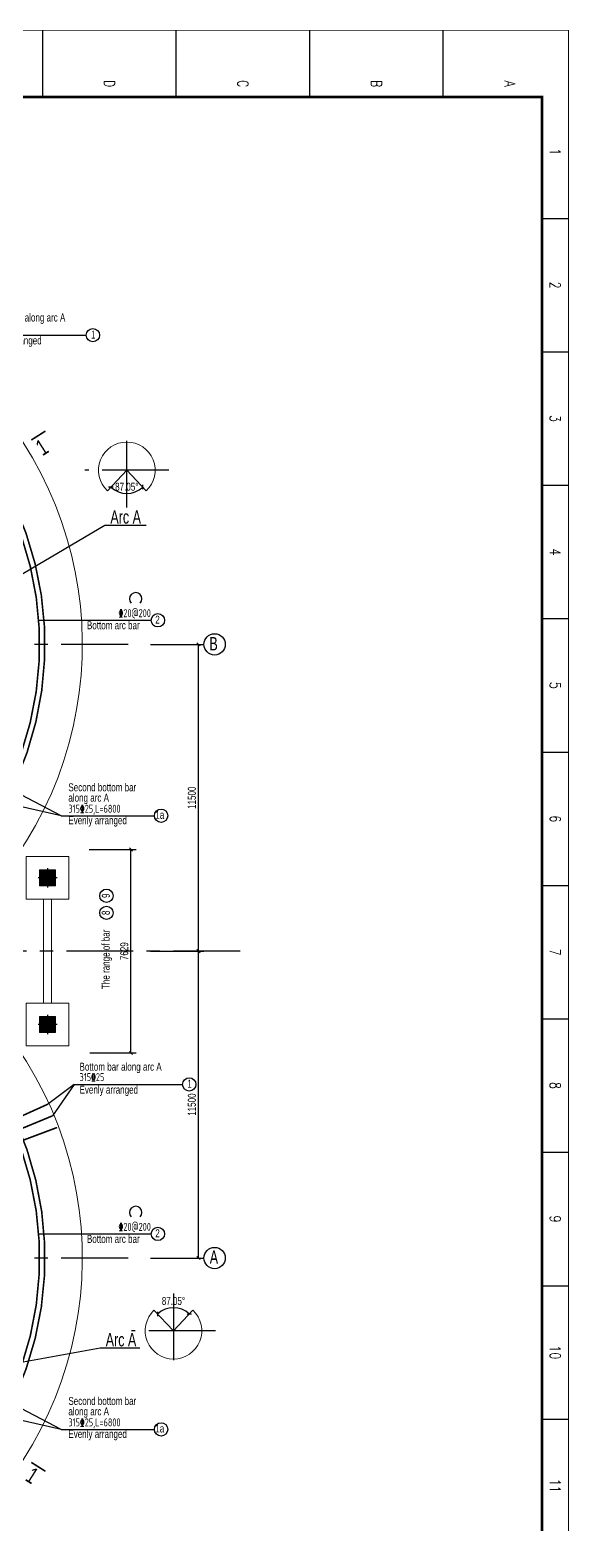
# Model space of a CAD drawing. Extents: x -84745 to 85, y -317996 to 13282.
# Drawn here: x -44913 to -24714, y -103771 to -47767 of the extents above; entities that cross this region are included whole.
import ezdxf
from ezdxf.enums import TextEntityAlignment as Align

# ---------------------------------------------------------------- set-up
doc = ezdxf.new("R2010")
doc.units = 0
doc.header["$LTSCALE"] = 2000
doc.header["$MEASUREMENT"] = 0
doc.linetypes.add('CENTER', pattern=[2, 1.25, -0.25, 0.25, -0.25])
doc.layers.get('0').update_dxf_attribs({"linetype": 'CONTINUOUS'})
doc.layers.get('DEFPOINTS').update_dxf_attribs({"linetype": 'CONTINUOUS'})
for name, color, linetype in [('6', 1, 'CONTINUOUS'), ('LABEL_PM', 7, 'CONTINUOUS'), ('S_01', 3, 'CONTINUOUS'), ('S_02_AXIS', 151, 'CENTER'), ('S_05_DIMS', 7, 'CONTINUOUS'), ('S_07_LSHOW', 6, 'CONTINUOUS'), ('TK', 1, 'CONTINUOUS')]:
    doc.layers.add(name, color=color, linetype=linetype)
doc.layers.add('S_01_OUTL', color=3, linetype='CONTINUOUS', lineweight=0)
doc.layers.add('S_04_TEXT', color=2, linetype='CONTINUOUS', lineweight=0)
doc.styles.add('FS', font='kstxt.shx', dxfattribs={"width": 0.75, "bigfont": 'kshz.shx'})
doc.styles.add('KS', font='kstxt.shx', dxfattribs={"width": 0.75, "bigfont": 'kshz.shx'})
doc.styles.add('TK-HZ', font='txt.shx', dxfattribs={"width": 0.8, "bigfont": 'hztxt.shx'})
doc.styles.add('样3', font='tssdeng.shx', dxfattribs={"width": 0.7, "height": 300, "bigfont": 'tssdchn.shx'})
doc.dimstyles.new('KSDIM1', dxfattribs={"dimtxt": 300, "dimasz": 120, "dimexe": 200, "dimexo": 100, "dimgap": 100, "dimtad": 1, "dimdec": 0, "dimzin": 14, "dimdsep": 46, "dimtxsty": 'KS', "dimblk1": 'OBLIQUE', "dimblk2": 'OBLIQUE', "dimsah": 1, "dimcen": -900, "dimclrd": 7, "dimclre": 7, "dimclrt": 2, "dimazin": 3, "dimtfac": 1, "dimtdec": 0, "dimtix": 1, "dimtmove": 2, "dimatfit": 2, "dimfxl": 1, "dimtolj": 1, "dimtzin": 14, "dimlwd": -3, "dimarcsym": 0})

# ---------------------------------------------------------------- blocks, each defined once
blk = doc.blocks.new('A1-1')
at = {"layer": 'TK', "color": 7}
for p, q in [((7050, 58400), (7050, 59400)), ((12050, 58400), (12050, 59400)), ((17050, 58400), (17050, 59400)), ((22050, 58400), (22050, 59400)), ((27050, 58400), (27050, 59400)), ((32050, 58400), (32050, 59400)), ((37050, 58400), (37050, 59400)), ((42050, 58400), (42050, 59400)), ((47050, 58400), (47050, 59400)), ((52050, 58400), (52050, 59400)), ((2500, 54700), (0, 54700)), ((2500, 49700), (0, 49700)), ((2500, 44700), (0, 44700)), ((2500, 39700), (0, 39700))]:
    blk.add_line(p, q, dxfattribs=at)
for points, const_width in [([(0, 0), (84100, 0), (84100, 59400), (0, 59400)], 35), ([(2500, 1000), (83100, 1000), (83100, 58400), (2500, 58400)], 100)]:
    blk.add_lwpolyline(points, close=True, dxfattribs=dict(at, const_width=const_width))
at = {"layer": 'TK', "color": 7, "style": 'TK-HZ', "width": 0.75}
for s, p in [('1', (4550, 58900)), ('2', (9550, 58900)), ('3', (14550, 58900)), ('4', (19550, 58900)), ('5', (24550, 58900)), ('6', (29550, 58900)), ('7', (34550, 58900)), ('8', (39550, 58900)), ('9', (44550, 58900)), ('10', (49550, 58900)), ('11', (54550, 58900)), ('A', (2000, 57200)), ('B', (2000, 52200)), ('C', (2000, 47200)), ('D', (2000, 42200))]:
    blk.add_text(s, height=400, dxfattribs=at).set_placement(p, align=Align.MIDDLE_CENTER)
blk = doc.blocks.new('_OBLIQUE')
at = {"color": 1}
blk.add_line((-0.5, -0.5), (0.5, 0.5), dxfattribs=at)
blk = doc.blocks.new('*D149')
at = {"layer": 'DEFPOINTS', "color": 0, "transparency": 16777216}
for p in [(-40490, -82297), (-38595, -82297), (-40490, -93797)]:
    blk.add_point(p, dxfattribs=at)
at = {"layer": 'S_05_DIMS', "color": 7, "lineweight": -2, "transparency": 16777216}
for p, q in [((-40390, -82297), (-38395, -82297)), ((-40390, -93797), (-38395, -93797))]:
    blk.add_line(p, q, dxfattribs=at)
at = {"layer": 'S_05_DIMS', "color": 7, "lineweight": -3, "transparency": 16777216}
blk.add_line((-38595, -93797), (-38595, -82297), dxfattribs=at)
at = {"layer": 'S_05_DIMS', "color": 7, "linetype": 'ByBlock', "lineweight": -3, "transparency": 16777216, "xscale": 120, "yscale": 120, "zscale": 120}
for p, rotation in [((-38595, -82297), 90), ((-38595, -93797), 270)]:
    blk.add_blockref('_OBLIQUE', p, dxfattribs=dict(at, rotation=rotation))
at = {"layer": 'S_05_DIMS', "color": 2, "transparency": 16777216, "insert": (-38845, -88047), "char_height": 300, "attachment_point": 5, "rotation": 90, "style": 'KS'}
blk.add_mtext('\\A1;11500', dxfattribs=at)
blk = doc.blocks.new('*D150')
at = {"layer": 'DEFPOINTS', "color": 0, "transparency": 16777216}
for p in [(-40490, -70797), (-38595, -70797), (-40490, -82297)]:
    blk.add_point(p, dxfattribs=at)
at = {"layer": 'S_05_DIMS', "color": 7, "lineweight": -2, "transparency": 16777216}
for p, q in [((-40390, -70797), (-38395, -70797)), ((-40390, -82297), (-38395, -82297))]:
    blk.add_line(p, q, dxfattribs=at)
at = {"layer": 'S_05_DIMS', "color": 7, "lineweight": -3, "transparency": 16777216}
blk.add_line((-38595, -82297), (-38595, -70797), dxfattribs=at)
at = {"layer": 'S_05_DIMS', "color": 7, "linetype": 'ByBlock', "lineweight": -3, "transparency": 16777216, "xscale": 120, "yscale": 120, "zscale": 120}
for p, rotation in [((-38595, -70797), 90), ((-38595, -82297), 270)]:
    blk.add_blockref('_OBLIQUE', p, dxfattribs=dict(at, rotation=rotation))
at = {"layer": 'S_05_DIMS', "color": 2, "transparency": 16777216, "insert": (-38845, -76547), "char_height": 300, "attachment_point": 5, "rotation": 90, "style": 'KS'}
blk.add_mtext('\\A1;11500', dxfattribs=at)
blk = doc.blocks.new('jxZ_W600XH600')
at = {"layer": 'S_07_LSHOW'}
blk.add_hatch(color=256, dxfattribs=at).paths.add_polyline_path([(-294, 294), (294, 294), (294, -294), (-294, -294)])
at = {"layer": 'S_01_OUTL'}
blk.add_lwpolyline([(-300, 300), (300, 300), (300, -300), (-300, -300), (-300, 300)], dxfattribs=at)
at = {"layer": 'S_02_AXIS'}
for p, q in [((360, 0), (-360, 0)), ((0, 360), (0, -360))]:
    blk.add_line(p, q, dxfattribs=at)
blk = doc.blocks.new('*D162')
at = {"layer": 'DEFPOINTS', "color": 0, "transparency": 16777216}
for p in [(-41282, -64275), (-41282, -64275), (-42012, -65043), (-41499, -65113), (-40552, -65043)]:
    blk.add_point(p, dxfattribs=at)
at = {"layer": 'S_05_DIMS', "color": 7, "lineweight": -3, "transparency": 16777216}
blk.add_arc((-41282, -64275), 866, 226.4743, 313.5257, dxfattribs=at)
at = {"layer": 'S_05_DIMS', "color": 7, "linetype": 'ByBlock', "lineweight": -3, "transparency": 16777216, "xscale": 120, "yscale": 120, "zscale": 120}
for p, rotation in [((-41878, -64902), 136.4743495898794), ((-40686, -64902), 43.52565041012032)]:
    blk.add_blockref('_OBLIQUE', p, dxfattribs=dict(at, rotation=rotation))
at = {"layer": 'S_05_DIMS', "color": 2, "transparency": 16777216, "insert": (-41282, -64890), "char_height": 300, "attachment_point": 5, "style": 'KS'}
blk.add_mtext('\\A1;87.05%%d', dxfattribs=at)
blk = doc.blocks.new('*D163')
at = {"layer": 'DEFPOINTS', "color": 0, "transparency": 16777216}
for p in [(-40265, -95757), (-39318, -95687), (-38805, -95757), (-39535, -96525), (-39535, -96525)]:
    blk.add_point(p, dxfattribs=at)
at = {"layer": 'S_05_DIMS', "color": 7, "lineweight": -3, "transparency": 16777216}
blk.add_arc((-39535, -96525), 866, 46.4743, 133.5257, dxfattribs=at)
at = {"layer": 'S_05_DIMS', "color": 7, "linetype": 'ByBlock', "lineweight": -3, "transparency": 16777216, "xscale": 120, "yscale": 120, "zscale": 120}
for p, rotation in [((-40131, -95897), 223.5256504101206), ((-38939, -95897), 316.4743495898797)]:
    blk.add_blockref('_OBLIQUE', p, dxfattribs=dict(at, rotation=rotation))
at = {"layer": 'S_05_DIMS', "color": 2, "transparency": 16777216, "insert": (-39535, -95409), "char_height": 300, "attachment_point": 5, "style": 'KS'}
blk.add_mtext('\\A1;87.05%%d', dxfattribs=at)
blk = doc.blocks.new('*D172')
at = {"layer": 'DEFPOINTS', "color": 0, "transparency": 16777216}
for p in [(-42796, -78483), (-41128, -78483), (-42764, -86112)]:
    blk.add_point(p, dxfattribs=at)
at = {"layer": 'S_05_DIMS', "color": 7, "lineweight": -2, "transparency": 16777216}
for p, q in [((-42696, -78483), (-40928, -78483)), ((-42664, -86112), (-40928, -86112))]:
    blk.add_line(p, q, dxfattribs=at)
at = {"layer": 'S_05_DIMS', "color": 7, "lineweight": -3, "transparency": 16777216}
blk.add_line((-41128, -86112), (-41128, -78483), dxfattribs=at)
at = {"layer": 'S_05_DIMS', "color": 7, "linetype": 'ByBlock', "lineweight": -3, "transparency": 16777216, "xscale": 120, "yscale": 120, "zscale": 120}
for p, rotation in [((-41128, -78483), 90), ((-41128, -86112), 270)]:
    blk.add_blockref('_OBLIQUE', p, dxfattribs=dict(at, rotation=rotation))
at = {"layer": 'S_05_DIMS', "color": 2, "transparency": 16777216, "insert": (-41378, -82297), "char_height": 300, "attachment_point": 5, "rotation": 90, "style": 'KS'}
blk.add_mtext('\\A1;7629', dxfattribs=at)

msp = doc.modelspace()

# ---------------------------------------------------------------- linework, layer by layer
for p, q in [((-46860.928, -59209.283), (-42802.67, -59209.283)), ((-44582.615, -69895.141), (-40370.013, -69895.141)), ((-43740.139, -77219.536), (-45238.354, -76440.342)), ((-43740.139, -77219.536), (-45435.273, -76831.998)), ((-43740.139, -77219.536), (-40250.032, -77219.536)), ((-43251.482, -87290.167), (-44259.573, -88039.593)), ((-43251.482, -87290.167), (-44068.311, -88468.934)), ((-43251.482, -87290.167), (-39193.224, -87290.167)), ((-44582.615, -92895.141), (-40370.013, -92895.141)), ((-43740.139, -100219.536), (-45238.354, -99440.342)), ((-43740.139, -100219.536), (-45435.273, -99831.998)), ((-43740.139, -100219.536), (-40250.032, -100219.536))]:
    msp.add_line(p, q)
for centre in [(-42552.67, -59209.283), (-40120.013, -69895.141), (-40000.032, -77219.536), (-40000.032, -77219.536), (-42044.894, -80219.506), (-42044.894, -80859.47), (-38943.224, -87290.167), (-40120.013, -92895.141), (-40000.032, -100219.536), (-40000.032, -100219.536)]:
    msp.add_circle(centre, 250)
at = {"layer": '6', "const_width": 60}
for points in [[(-56949.749, -58197.361, -0.674567934), (-48198.534, -79862.472)], [(-56949.749, -58397.361, -0.677244763), (-48403.242, -79781.637)], [(-56949.749, -106397.361, 0.674567934), (-48198.534, -84732.25)], [(-56949.749, -106197.361, 0.677244763), (-48403.242, -84813.084)]]:
    msp.add_lwpolyline(points, format="xyb", dxfattribs=at)
for points in [[(-52159.731, -91624.041), (-44255.289, -88037.649)], [(-52089.178, -91786.778), (-44068.311, -88468.934)], [(-52024.152, -91951.801), (-43895.98, -88906.277)]]:
    msp.add_lwpolyline(points, dxfattribs=at)
at = {"layer": 'LABEL_PM'}
for p, q in [((-46516.682, -68923.568), (-42104.248, -66330.607)), ((-42104.248, -66330.607), (-40559.99, -66330.607)), ((-47248.696, -98069.312), (-42278.928, -97167.911)), ((-42278.928, -97167.911), (-40800.978, -97167.911))]:
    msp.add_line(p, q, dxfattribs=at)
at = {"layer": 'S_01'}
for centre in [(-37994.856, -70797.361), (-37994.856, -93797.361)]:
    msp.add_circle(centre, 400, dxfattribs=at)
for centre in [(-40950.441, -69093.759), (-40950.441, -92093.759)]:
    msp.add_arc(centre, 235.5, 316.0334496, 223.9665504, dxfattribs=at)
at = {"layer": 'S_01_OUTL'}
for p, q in [((-44399.749, -80347.361), (-44399.749, -84247.361)), ((-44099.749, -80347.361), (-44099.749, -84247.361))]:
    msp.add_line(p, q, dxfattribs=at)
for points in [[(-44859.441, -63137.588, 60, 60, 0), (-44331.48, -62803.101, 0, 0, 0)], [(-44859.441, -101457.133, 60, 60, 0), (-44331.48, -101791.621, 0, 0, 0)]]:
    msp.add_lwpolyline(points, format="xyseb", dxfattribs=at)
for points in [[(-45049.749, -78747.361), (-43449.749, -78747.361), (-43449.749, -80347.361), (-45049.749, -80347.361)], [(-45049.749, -84247.361), (-43449.749, -84247.361), (-43449.749, -85847.361), (-45049.749, -85847.361)]]:
    msp.add_lwpolyline(points, close=True, dxfattribs=at)
for centre, radius, start, end in [((-56949.749, -70797.361), 14000, 319.8434878, 220.1565122), ((-41281.816, -64274.57), 1060, 313.5256504, 226.4743496), ((-56949.749, -93797.361), 14000, 139.8434878, 40.1565122), ((-39535.014, -96525.196), 1060, 133.5256504, 46.4743496)]:
    msp.add_arc(centre, radius, start, end, dxfattribs=at)
at = {"layer": 'S_02_AXIS'}
for p, q in [((-41281.816, -65669.397), (-41281.816, -62879.743)), ((-39710.459, -64274.57), (-42853.173, -64274.57)), ((-42011.816, -65043.14), (-41281.816, -64274.57)), ((-41281.816, -64274.57), (-40551.816, -65043.14)), ((-41236.177, -70797.361), (-72663.321, -70797.361)), ((-37039.702, -82297.361), (-72325.98, -82297.361)), ((-41236.177, -93797.361), (-72663.321, -93797.361)), ((-41236.177, -93797.361), (-72663.321, -93797.361)), ((-39535.014, -95130.369), (-39535.014, -97920.023)), ((-40265.014, -95756.626), (-39535.014, -96525.196)), ((-39535.014, -96525.196), (-38805.014, -95756.626)), ((-37963.657, -96525.196), (-41106.372, -96525.196))]:
    msp.add_line(p, q, dxfattribs=at)

# ---------------------------------------------------------------- block references
for p in [(-44249.749, -79547.361), (-44249.749, -85047.361)]:
    msp.add_blockref('jxZ_W600XH600', p)
at = {"layer": 'TK', "color": 7, "rotation": 270}
msp.add_blockref('A1-1', (-84131.526, -47784.187), dxfattribs=at)

# ---------------------------------------------------------------- texts
for s, style, width, p in [('Bottom bar along arc A ', 'FS', 0.75, (-46662.888, -58696.569)), ('Evenly arranged', 'FS', 0.75, (-46662.888, -59555.969)), ('1', 'FS', 0.75, (-42621.642, -59334.806)), ('%%13220@200', '样3', 0.7, (-41591.183, -69778.522)), ('Bottom arc bar', 'FS', 0.75, (-42775.26, -70231.681)), ('2', 'FS', 0.75, (-40215.985, -70020.665)), ('Second bottom bar ', 'FS', 0.75, (-43471.756, -76304.508)), ('along arc A ', 'FS', 0.75, (-43471.756, -76694.508)), ('315%%13225,L=6800 ', '样3', 0.7, (-43471.756, -77107.77)), ('Evenly arranged', 'FS', 0.75, (-43471.756, -77540.417)), ('1a', 'FS', 0.75, (-40214.693, -77336.32)), ('Bottom bar along arc A ', 'FS', 0.75, (-43053.441, -86777.453)), ('315%%13225 ', '样3', 0.7, (-43053.441, -87167.453)), ('Evenly arranged', 'FS', 0.75, (-43053.441, -87636.853)), ('1', 'FS', 0.75, (-39012.195, -87415.69)), ('Bottom arc bar', 'FS', 0.75, (-42775.26, -93231.681)), ('%%13220@200', '样3', 0.7, (-41591.183, -92778.522)), ('2', 'FS', 0.75, (-40215.985, -93020.665)), ('Second bottom bar ', 'FS', 0.75, (-43471.756, -99304.508)), ('along arc A ', 'FS', 0.75, (-43471.756, -99694.508)), ('315%%13225,L=6800 ', '样3', 0.7, (-43471.756, -100107.77)), ('Evenly arranged', 'FS', 0.75, (-43471.756, -100540.417)), ('1a', 'FS', 0.75, (-40214.693, -100336.32))]:
    msp.add_text(s, height=300, dxfattribs=dict(style=style, width=width)).set_placement(p)
at = {"style": 'FS', "width": 0.75}
for s, p in [('9', (-41919.371, -80302.362)), ('8', (-41919.371, -80942.325))]:
    msp.add_text(s, height=300, rotation=90, dxfattribs=at).set_placement(p)
at = {"color": 2, "insert": (-42028.219, -82602.87), "char_height": 300, "attachment_point": 5, "rotation": 90, "style": 'KS'}
msp.add_mtext('\\A1;The range of bar ', dxfattribs=at)
at = {"layer": 'S_01_OUTL', "style": 'KS', "width": 0.7}
for p in [(-41897.74, -66272.016), (-42072.42, -97109.321)]:
    msp.add_text('Arc A', height=500, dxfattribs=at).set_placement(p)
at = {"layer": 'S_04_TEXT', "style": 'KS', "width": 0.75}
for rotation, p in [(32.3561598, (-44464.393, -63409.516)), (327.6438402, (-44826.106, -101948.531))]:
    msp.add_text('1', height=600, rotation=rotation, dxfattribs=at).set_placement(p, align=Align.MIDDLE_CENTER)
at = {"layer": 'S_04_TEXT', "style": 'KS', "width": 0.7}
for s, p in [('B', (-38032.381, -70773.391)), ('A', (-38019.108, -93762.744))]:
    msp.add_text(s, height=500, dxfattribs=at).set_placement(p, align=Align.MIDDLE_CENTER)

# ---------------------------------------------------------------- dimensions: what is measured, and where the dimension line sits
at = {"layer": 'S_05_DIMS'}
for base, line1, line2, picture, middle in [((-41498.738, -65112.827), ((-41281.816, -64274.57), (-40551.816, -65043.14)), ((-42011.816, -65043.14), (-41281.816, -64274.57)), '*D162', (-41281.816, -64890.439)), ((-39318.093, -95686.939), ((-39535.014, -96525.196), (-38805.014, -95756.626)), ((-40265.014, -95756.626), (-39535.014, -96525.196)), '*D163', (-39535.014, -95409.327))]:
    dim = msp.add_angular_dim_2l(base=base, line1=line1, line2=line2, dimstyle='KSDIM1', override={"dimzin": 8}, dxfattribs=at)
    dim.commit()
    dim.dimension.update_dxf_attribs({"geometry": picture, "text_midpoint": middle})
for base, p1, p2, picture, middle in [((-38594.856, -70797.361), (-40490.24, -82297.361), (-40490.24, -70797.361), '*D150', (-38844.856, -76547.361)), ((-41127.846, -78483.062), (-42763.816, -86111.66), (-42795.576, -78483.062), '*D172', (-41377.846, -82297.361)), ((-38594.856, -82297.361), (-40490.24, -93797.361), (-40490.24, -82297.361), '*D149', (-38844.856, -88047.361))]:
    dim = msp.add_linear_dim(base=base, p1=p1, p2=p2, angle=90, dimstyle='KSDIM1', override={"dimzin": 8}, dxfattribs=at)
    dim.commit()
    dim.dimension.update_dxf_attribs({"geometry": picture, "text_midpoint": middle})

doc.saveas('drawing.dxf')
